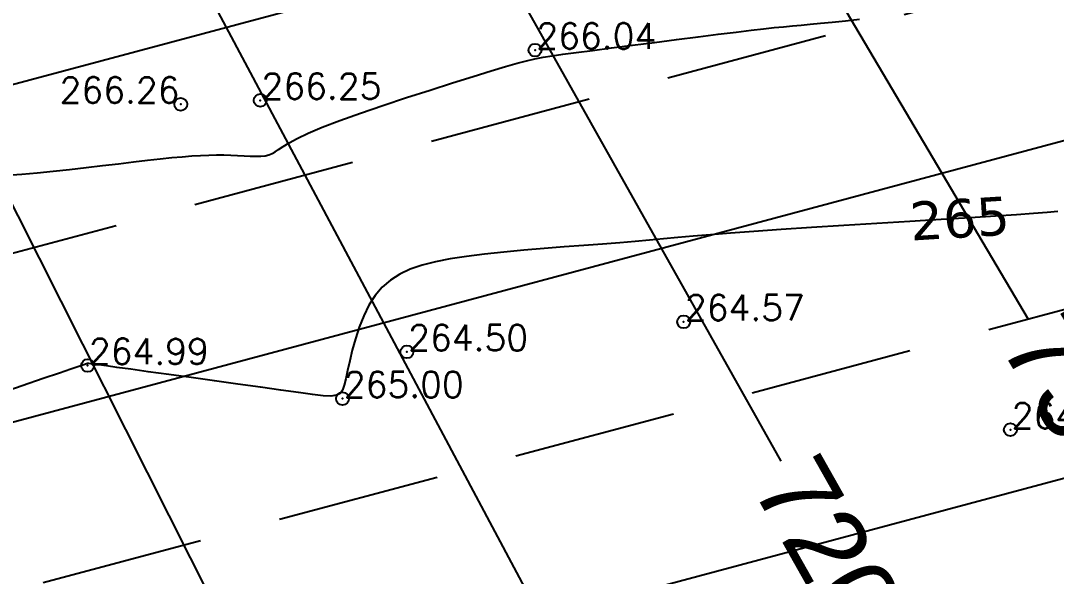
# Model space of a CAD drawing. Header units: millimetres. Extents: x 524954 to 526204, y 9523489 to 9524010.
# Drawn here: x 525877.2 to 525917.5, y 9523622.83 to 9523644.47 of the extents above; entities that cross this region are included whole.
import ezdxf
from ezdxf.enums import TextEntityAlignment as Align

# ---------------------------------------------------------------- set-up
doc = ezdxf.new("R2010")
doc.units = ezdxf.units.MM
doc.header["$PDMODE"] = 32
doc.header["$PDSIZE"] = 0.5
doc.linetypes.add('ACAD_ISO12W100', pattern=[21, 12, -3, 0, -3, 0, -3])
for name, color, linetype in [('Bord Fleuve', 4, 'ACAD_ISO12W100'), ('CN_02_00', 4, 'Continuous'), ('CN_05_00', 6, 'Continuous'), ('Cotation Courbes de niveau', 7, 'Continuous'), ('Route - Route de la corniche de Brazzaville - Tabulations', 7, 'Continuous'), ('Route - Route de la corniche de Brazzaville - Textes - Tabulations', 1, 'Continuous'), ('TopoAlt', 3, 'Continuous'), ('TOPOJIS', 7, 'Continuous')]:
    doc.layers.add(name, color=color, linetype=linetype)
doc.styles.add('Affichages route', font='arial.ttf', dxfattribs={"height": 0.5})
doc.styles.add('Simplex 1.0', font='Simplex.shx', dxfattribs={"width": 0.99, "height": 1})
doc.styles.add('Verdana 1.0', font='verdana.ttf', dxfattribs={"width": 0.99, "height": 1})

# ---------------------------------------------------------------- blocks, each defined once
blk = doc.blocks.new('TCPOINT M')
at = {"color": 0}
blk.add_point((0, 0), dxfattribs=at)
at = {"layer": 'TopoAlt', "style": 'Simplex 1.0', "width": 0.99}
blk.add_attdef('ALT', (0.15, 0.15), '', height=1, dxfattribs=at)

msp = doc.modelspace()

# ---------------------------------------------------------------- hatches: boundary and pattern name
at = {"layer": 'Bord Fleuve', "ltscale": 0.5}
h = msp.add_hatch(dxfattribs=at)
h.set_pattern_fill('ANSI33', color=256, scale=2, angle=330, style=0)
h.paths.add_polyline_path([(526101.715, 9523771.778), (526101.498, 9523728.689), (526067.042, 9523702.1), (526048.223, 9523678.528), (526031.816, 9523676.184), (526027.837, 9523671.249), (526016.46, 9523661.911), (526012.684, 9523655.259), (526010.342, 9523652.337), (526009.349, 9523649.826), (526002.836, 9523644.901), (526001.359, 9523638.704), (525998.552, 9523634.868), (525992.641, 9523630.59), (525971.373, 9523621.771), (525946.333, 9523622.282), (525936.503, 9523619.892), (525930.695, 9523617.923), (525919.699, 9523615.395), (525895.841, 9523612.948), (525885.599, 9523613.628), (525875.196, 9523613.421), (525867.372, 9523614.558), (525859.164, 9523613.749), (525850.68, 9523611.584), (525842.877, 9523609.413), (525834.137, 9523605.724), (525821.783, 9523602.11), (525815.903, 9523600.185), (525796.184, 9523594.113), (525774.026, 9523585.199), (525767.099, 9523581.761), (525763.989, 9523580.32), (525760.33, 9523578.539), (525748.039, 9523572.413), (525744.059, 9523571.766), (525739.195, 9523569.005), (525726.381, 9523563.785), (525719.788, 9523561.814), (525707.248, 9523554.536), (525700.147, 9523552.212), (525692.212, 9523549.16), (525674.921, 9523545.702), (525662.522, 9523542.332), (525644.942, 9523541.016), (525635.899, 9523540.053), (525621.612, 9523536.522), (525609.298, 9523533.789), (525593.484, 9523529.477), (525590.482, 9523529.837), (525587.338, 9523528.188), (525575.413, 9523524.864), (525573.541, 9523524.376), (525537.559, 9523507.804), (525536.053, 9523507.312), (525509.961, 9523500.658), (525472.702, 9523501.018), (525453.195, 9523495.13), (525425.264, 9523493.316), (525409.725, 9523500.229), (525383.624, 9523517.145), (525374.857, 9523528.592), (525397.503, 9523550.219), (525408.728, 9523544.096), (525423.511, 9523536.311), (525445.736, 9523537.578), (525453.966, 9523539.782), (525464.454, 9523546.087), (525473.153, 9523547.827), (525482.046, 9523548.599), (525491.438, 9523548.246), (525499.251, 9523546.152), (525510.455, 9523545.914), (525524.182, 9523548.573), (525533.752, 9523550.446), (525539.312, 9523550.42), (525543.959, 9523554.529), (525548.966, 9523556.567), (525556.157, 9523559.482), (525565.701, 9523562.659), (525575.687, 9523565.927), (525586.045, 9523569.089), (525592.726, 9523570.833), (525599.232, 9523573.013), (525615.849, 9523577.326), (525625.16, 9523582.583), (525628.685, 9523586.517), (525632.523, 9523586.625), (525648.079, 9523583.088), (525655.429, 9523583.638), (525665.347, 9523586.334), (525670.505, 9523587.365), (525674.974, 9523592.31), (525681.363, 9523595.427), (525690.374, 9523596.897), (525696.726, 9523596.667), (525703.112, 9523600.372), (525712.502, 9523603.181), (525720.951, 9523606.622), (525729.973, 9523611.744), (525735.094, 9523612.577), (525741.896, 9523615.967), (525746.088, 9523618.007), (525749.05, 9523619.379), (525756.94, 9523623.296), (525766.831, 9523627.898), (525804.249, 9523638.101), (525817.576, 9523642.025), (525828.432, 9523644.919), (525839.805, 9523649.896), (525846.166, 9523651.166), (525855.839, 9523655.822), (525867.776, 9523655.711), (525877.503, 9523655.632), (525886.144, 9523654.198), (525894.786, 9523653.829), (525911.157, 9523655.506), (525918.652, 9523656.801), (525925.004, 9523658.249), (525933.183, 9523660.832), (525939.613, 9523663.374), (525944.509, 9523665.893), (525950.393, 9523669.022), (525957.623, 9523672.73), (525962.986, 9523676.276), (525970.165, 9523679.965), (525973.599, 9523682.924), (525976.261, 9523684.646), (525980.145, 9523686.246), (525987.591, 9523689.162), (525991.967, 9523692.966), (525998.543, 9523697.851), (526003.542, 9523703.73), (526012.581, 9523711.677), (526026.66, 9523716.709), (526030.85, 9523726.011), (526046.387, 9523740.613), (526052.355, 9523745.599), (526061.927, 9523759.011), (526073.275, 9523760.379), (526077.818, 9523761.95), (526083.981, 9523762.217)])
h.paths.add_polyline_path([(525512.661, 9523516.101), (525534.357, 9523523.257), (525535.319, 9523520.342), (525513.623, 9523513.186)], flags=24)
h.paths.add_polyline_path([(525743.331, 9523593.045), (525764.315, 9523602.078), (525765.529, 9523599.259), (525744.545, 9523590.226)], flags=24)
h.paths.add_polyline_path([(525983.194, 9523662.071), (526001.508, 9523675.73), (526003.343, 9523673.269), (525985.029, 9523659.611)], flags=24)

# ---------------------------------------------------------------- linework, layer by layer
at = {"layer": 'CN_02_00', "elevation": 266, "flags": 128}
msp.add_lwpolyline([(525876.674, 9523638.449), (525877.238, 9523638.491), (525877.838, 9523638.545), (525878.463, 9523638.607), (525879.102, 9523638.677), (525879.746, 9523638.751), (525880.381, 9523638.827), (525880.998, 9523638.901), (525881.584, 9523638.971), (525882.13, 9523639.035), (525882.626, 9523639.091), (525883.076, 9523639.137), (525883.484, 9523639.175), (525883.856, 9523639.204), (525884.199, 9523639.225), (525884.516, 9523639.238), (525884.814, 9523639.244), (525885.099, 9523639.242), (525885.374, 9523639.233), (525885.638, 9523639.221), (525885.889, 9523639.207), (525886.125, 9523639.197), (525886.342, 9523639.192), (525886.539, 9523639.196), (525886.712, 9523639.212), (525886.86, 9523639.244), (525886.984, 9523639.294), (525887.102, 9523639.365), (525887.236, 9523639.458), (525887.409, 9523639.575), (525887.643, 9523639.719), (525887.96, 9523639.89), (525888.381, 9523640.091), (525888.931, 9523640.323), (525889.619, 9523640.587), (525890.421, 9523640.873), (525891.297, 9523641.173), (525892.212, 9523641.476), (525893.127, 9523641.772), (525894.007, 9523642.05), (525894.812, 9523642.301), (525895.507, 9523642.515), (525896.066, 9523642.685), (525896.513, 9523642.815), (525896.883, 9523642.914), (525897.211, 9523642.991), (525897.532, 9523643.052), (525897.883, 9523643.108), (525898.298, 9523643.165), (525898.813, 9523643.231), (525899.452, 9523643.314), (525900.194, 9523643.411), (525901.008, 9523643.516), (525901.861, 9523643.627), (525902.722, 9523643.738), (525903.56, 9523643.845), (525904.341, 9523643.944), (525905.035, 9523644.03), (525905.619, 9523644.1), (525906.107, 9523644.156), (525906.522, 9523644.202), (525906.888, 9523644.239), (525907.227, 9523644.272), (525907.563, 9523644.303), (525907.92, 9523644.336), (525908.32, 9523644.373), (525908.781, 9523644.418), (525909.294, 9523644.471), (525909.845, 9523644.53)], dxfattribs=at)
at = {"layer": 'CN_05_00', "elevation": 265, "flags": 128}
msp.add_lwpolyline([(525917.559, 9523637.043), (525917.14, 9523637.002), (525916.614, 9523636.96), (525915.954, 9523636.914), (525915.136, 9523636.861), (525914.147, 9523636.799), (525913.018, 9523636.729), (525911.792, 9523636.654), (525910.513, 9523636.575), (525909.224, 9523636.494), (525907.967, 9523636.413), (525906.787, 9523636.335), (525905.726, 9523636.262), (525904.816, 9523636.194), (525904.039, 9523636.133), (525903.365, 9523636.075), (525902.765, 9523636.022), (525902.209, 9523635.971), (525901.668, 9523635.921), (525901.111, 9523635.872), (525900.509, 9523635.822), (525899.841, 9523635.771), (525899.115, 9523635.717), (525898.35, 9523635.66), (525897.563, 9523635.599), (525896.772, 9523635.533), (525895.994, 9523635.46), (525895.246, 9523635.38), (525894.547, 9523635.293), (525893.91, 9523635.196), (525893.335, 9523635.084), (525892.819, 9523634.951), (525892.358, 9523634.792), (525891.948, 9523634.6), (525891.586, 9523634.369), (525891.269, 9523634.095), (525890.992, 9523633.769), (525890.752, 9523633.391), (525890.546, 9523632.973), (525890.371, 9523632.531), (525890.224, 9523632.081), (525890.101, 9523631.639), (525890, 9523631.221), (525889.918, 9523630.843), (525889.85, 9523630.521), (525889.792, 9523630.268), (525889.726, 9523630.082), (525889.63, 9523629.954), (525889.486, 9523629.88), (525889.273, 9523629.852), (525888.969, 9523629.865), (525888.556, 9523629.912), (525888.011, 9523629.986), (525887.325, 9523630.081), (525886.526, 9523630.192), (525885.652, 9523630.314), (525884.741, 9523630.44), (525883.83, 9523630.567), (525882.958, 9523630.688), (525882.162, 9523630.798), (525881.48, 9523630.893), (525880.941, 9523630.967), (525880.535, 9523631.023), (525880.242, 9523631.063), (525880.045, 9523631.09), (525879.922, 9523631.106), (525879.856, 9523631.114), (525879.827, 9523631.116), (525879.815, 9523631.115), (525879.8, 9523631.112), (525879.755, 9523631.099), (525879.652, 9523631.066), (525879.461, 9523631.002), (525879.154, 9523630.898), (525878.703, 9523630.743), (525878.078, 9523630.528), (525877.252, 9523630.243), (525876.209, 9523629.882)], dxfattribs=at)
at = {"layer": 'Route - Route de la corniche de Brazzaville - Tabulations'}
for p, q in [((525885.902, 9523684.519), (525916.405, 9523632.851)), ((525877.428, 9523679.642), (525906.775, 9523627.309)), ((525868.847, 9523674.955), (525897.024, 9523621.982)), ((525860.164, 9523670.459), (525887.157, 9523616.874))]:
    msp.add_line(p, q, dxfattribs=at)

# ---------------------------------------------------------------- block references
at = {"layer": 'TOPOJIS'}
ref = msp.add_blockref('TCPOINT M', (525897.214, 9523643.327, 266.04), dxfattribs=at)
ref.add_attrib('ALT', '266.04', (525897.264, 9523643.377, 266.04), dxfattribs={"layer": 'TopoAlt', "height": 1, "style": 'Simplex 1.0', "width": 0.99})
ref = msp.add_blockref('TCPOINT M', (525886.52, 9523641.368, 266.25), dxfattribs=at)
ref.add_attrib('ALT', '266.25', (525886.57, 9523641.418, 266.25), dxfattribs={"layer": 'TopoAlt', "height": 1, "style": 'Simplex 1.0', "width": 0.99})
ref = msp.add_blockref('TCPOINT M', (525883.43, 9523641.217, 266.26), dxfattribs=at)
ref.add_attrib('ALT', '266.26', dxfattribs={"layer": 'TopoAlt', "height": 1, "style": 'Simplex 1.0', "width": 0.99}).set_placement((525883.38, 9523641.267, 266.26), align=Align.RIGHT)
ref = msp.add_blockref('TCPOINT M', (525902.995, 9523632.742, 264.57), dxfattribs=at)
ref.add_attrib('ALT', '264.57', (525903.045, 9523632.792, 264.57), dxfattribs={"layer": 'TopoAlt', "height": 1, "style": 'Simplex 1.0', "width": 0.99})
ref = msp.add_blockref('TCPOINT M', (525892.227, 9523631.571, 264.5), dxfattribs=at)
ref.add_attrib('ALT', '264.50', (525892.277, 9523631.621, 264.5), dxfattribs={"layer": 'TopoAlt', "height": 1, "style": 'Simplex 1.0', "width": 0.99})
ref = msp.add_blockref('TCPOINT M', (525879.803, 9523631.038, 264.99), dxfattribs=at)
ref.add_attrib('ALT', '264.99', (525879.853, 9523631.088, 264.99), dxfattribs={"layer": 'TopoAlt', "height": 1, "style": 'Simplex 1.0', "width": 0.99})
ref = msp.add_blockref('TCPOINT M', (525889.721, 9523629.749, 265), dxfattribs=at)
ref.add_attrib('ALT', '265.00', (525889.771, 9523629.799, 265), dxfattribs={"layer": 'TopoAlt', "height": 1, "style": 'Simplex 1.0', "width": 0.99})
ref = msp.add_blockref('TCPOINT M', (525915.712, 9523628.538, 264.17), dxfattribs=at)
ref.add_attrib('ALT', '264.17', (525915.762, 9523628.588, 264.17), dxfattribs={"layer": 'TopoAlt', "height": 1, "style": 'Simplex 1.0', "width": 0.99})

# ---------------------------------------------------------------- texts
at = {"layer": 'Cotation Courbes de niveau', "style": 'Verdana 1.0', "width": 0.99}
msp.add_text('265', height=1.5, rotation=3.5375, dxfattribs=at).set_placement((525913.737, 9523636.774, 265), align=Align.MIDDLE_CENTER)
at = {"layer": 'Route - Route de la corniche de Brazzaville - Textes - Tabulations', "style": 'Affichages route'}
for s, rotation, p in [('730.0', 300.6936, (525916.532, 9523632.636)), ('720.0', 299.4204, (525906.897, 9523627.091))]:
    msp.add_text(s, height=3, rotation=rotation, dxfattribs=at).set_placement(p, align=Align.MIDDLE_LEFT)

doc.saveas('drawing.dxf')
